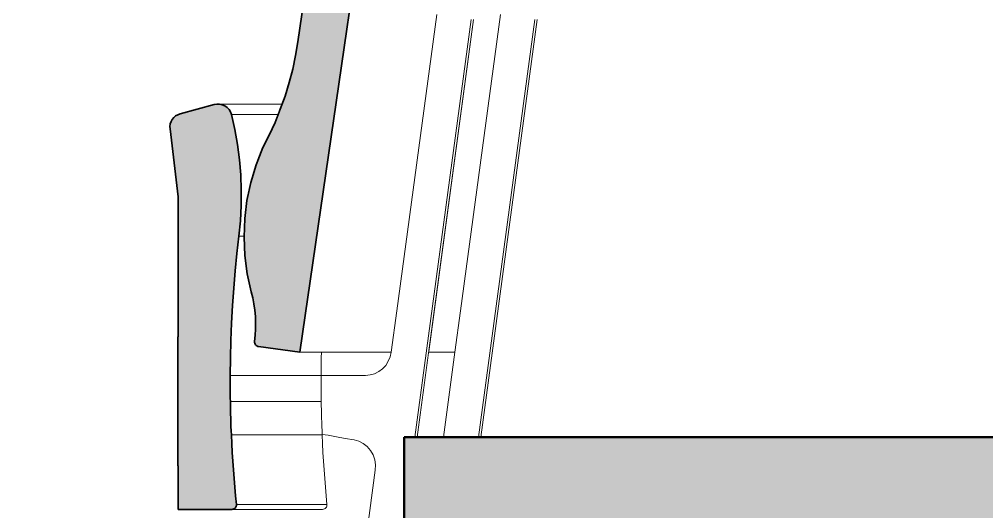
# Model space of a CAD drawing. Header units: millimetres. Extents: x -46169 to 247764, y -86316 to 18123.
# Drawn here: x 236635 to 237714, y -80069 to -79520 of the extents above; entities that cross this region are included whole.
import ezdxf

# ---------------------------------------------------------------- set-up
doc = ezdxf.new("R2010")
doc.units = ezdxf.units.MM
doc.header["$MEASUREMENT"] = 0
doc.linetypes.add('Wipeout_Contour', pattern=[1000, 0, -1000])
for name, color, linetype in [('New_A-20-M_Floor_Slab', 7, 'Continuous'), ('New_A-20-M_Roof', 7, 'Continuous'), ('New_A-25-M_Wall_Int', 7, 'Continuous'), ('New_A-35-M_FFE_Fixed', 7, 'Continuous')]:
    doc.layers.add(name, color=color, linetype=linetype)
for name, color, linetype, lineweight, true_color in [('New_A-20-M_Floor_Slab_Pen_No__29', 7, 'Continuous', 50, 0x2a2a2a), ('New_A-20-M_Floor_Slab_Pen_No__81', 7, 'Continuous', 20, 0x6a6a6a), ('New_A-35-M_FFE_Fixed_Pen_No__104', 7, 'Continuous', 15, 0xa6a6a6), ('New_A-35-M_FFE_Fixed_Pen_No__44', 7, 'Continuous', 35, 0x444444)]:
    doc.layers.add(name, color=color, linetype=linetype, lineweight=lineweight, true_color=true_color)
doc.layers.add('New_A-35-M_FFE_Fixed_Pen_No__1', color=7, linetype='Continuous', lineweight=13)

# ---------------------------------------------------------------- blocks, each defined once
blk = doc.blocks.new('Section Elem_36_5', base_point=(221877.1, -83027.5))
at = {"color": 254, "linetype": 'Wipeout_Contour', "lineweight": 0, "ltscale": 3251690.987792866}
blk.add_wipeout([(236972, -79897.7), (236971.8, -79917.2), (237021.2, -79917.2), (237026.4, -79916.7), (237031.4, -79915.3), (237036.1, -79913), (237040.2, -79909.8), (237043.8, -79906), (237046.7, -79901.5), (237048.8, -79896.6), (237049.9, -79891.4), (237049.9, -79891.3), (236972.2, -79891.3)], dxfattribs=at).dxf.layer = 'New_A-25-M_Wall_Int'
at = {"color": 254, "linetype": 'Wipeout_Contour', "lineweight": 0, "ltscale": 1000852.228974827}
blk.add_wipeout([(237078.8, -79986), (237108.3, -79986), (237121.1, -79891.4), (237091.5, -79891.4)], dxfattribs=at).dxf.layer = 'New_A-25-M_Wall_Int'
blk = doc.blocks.new('Section Elem_81_5', base_point=(221877.1, -83027.5))
at = {"color": 254, "linetype": 'Wipeout_Contour', "lineweight": 0, "ltscale": 997328.976935}
blk.add_wipeout([(240784, -79427.5), (230618.3, -82957.6), (230624.5, -82975.3), (240841.3, -79427.5)], dxfattribs=at).dxf.layer = 'New_A-20-M_Roof'
blk = doc.blocks.new('Section Elem_84_5', base_point=(221877.1, -83027.5))
at = {"layer": 'New_A-35-M_FFE_Fixed_Pen_No__44', "linetype": 'Continuous'}
for p, q in [((236812.4, -79874.2), (236811.9, -79874.2)), ((236812.4, -80018.2), (236811.9, -80018.2)), ((236812.4, -80018.2), (236812.4, -80066.7))]:
    blk.add_line(p, q, dxfattribs=at)
at = {"layer": 'New_A-35-M_FFE_Fixed_Pen_No__44', "linetype": 'Continuous', "flags": 128}
blk.add_lwpolyline([(236811.9, -79874.2), (236811.9, -80006.2), (236811.9, -80018.2)], dxfattribs=at)
at = {"color": 254, "linetype": 'Wipeout_Contour', "lineweight": 0, "ltscale": 1249640.142980408}
blk.add_wipeout([(236871.7, -79626), (236875.5, -79642.7), (236916.8, -79642.7), (236920.4, -79634.8), (236924, -79626)], dxfattribs=at).dxf.layer = 'New_A-35-M_FFE_Fixed'
at = {"color": 254, "linetype": 'Wipeout_Contour', "lineweight": 0, "ltscale": 1249688.419146262}
blk.add_wipeout([(236882.1, -79693.5), (236882.8, -79710.6), (236891.5, -79710.6), (236893.3, -79701.9), (236895.8, -79693.5)], dxfattribs=at).dxf.layer = 'New_A-35-M_FFE_Fixed'
at = {"color": 254, "linetype": 'Wipeout_Contour', "lineweight": 0, "ltscale": 1249768.272651017}
blk.add_wipeout([(236880.1, -79761.8), (236877.9, -79781.2), (236886.7, -79781.2), (236885.8, -79762.9), (236885.8, -79761.8)], dxfattribs=at).dxf.layer = 'New_A-35-M_FFE_Fixed'
at = {"color": 254, "linetype": 'Wipeout_Contour', "lineweight": 0, "ltscale": 1749849.127796339}
blk.add_wipeout([(236874.4, -79819.9), (236873, -79839.4), (236897.1, -79839.4), (236896.9, -79837.5), (236895.6, -79830.6), (236893.9, -79823.8), (236893.1, -79819.9)], dxfattribs=at).dxf.layer = 'New_A-35-M_FFE_Fixed'
at = {"color": 254, "linetype": 'Wipeout_Contour', "lineweight": 0, "ltscale": 1000172.62063863}
blk.add_wipeout([(236971.8, -79935.3), (236870.4, -79935.3), (236870.5, -79939), (236971.9, -79939)], dxfattribs=at).dxf.layer = 'New_A-35-M_FFE_Fixed'
at = {"color": 254, "linetype": 'Wipeout_Contour', "lineweight": 0, "ltscale": 1000187.797775805}
blk.add_wipeout([(236870.6, -79946.2), (236870.7, -79950.9), (236972, -79950.9), (236971.9, -79946.2)], dxfattribs=at).dxf.layer = 'New_A-35-M_FFE_Fixed'
at = {"color": 254, "linetype": 'Wipeout_Contour', "lineweight": 0, "ltscale": 1000243.764754254}
blk.add_wipeout([(236871.7, -79983.6), (236872.2, -79993.3), (236973.4, -79993.3), (236973, -79983.6)], dxfattribs=at).dxf.layer = 'New_A-35-M_FFE_Fixed'
at = {"color": 254, "linetype": 'Wipeout_Contour', "lineweight": 0, "ltscale": 1000348.889097145}
blk.add_wipeout([(236977.4, -80051.5), (236876.5, -80051.5), (236877.4, -80061.2), (236978.3, -80061.2)], dxfattribs=at).dxf.layer = 'New_A-35-M_FFE_Fixed'
at = {"color": 254, "linetype": 'Wipeout_Contour', "lineweight": 0, "ltscale": 999685.437392}
blk.add_wipeout([(236870.7, -79623.1), (236871.7, -79626), (236924, -79626), (236925.2, -79623.1)], dxfattribs=at).dxf.layer = 'New_A-35-M_FFE_Fixed'
at = {"color": 254, "linetype": 'Wipeout_Contour', "lineweight": 0, "ltscale": 1249673.270330939}
blk.add_wipeout([(236901.4, -79676.5), (236880.7, -79676.5), (236882.1, -79693.5), (236895.8, -79693.5), (236899.2, -79682.2)], dxfattribs=at).dxf.layer = 'New_A-35-M_FFE_Fixed'
at = {"color": 254, "linetype": 'Wipeout_Contour', "lineweight": 0, "ltscale": 1249706.320924287}
blk.add_wipeout([(236882.8, -79710.6), (236882.7, -79727.7), (236888.4, -79727.7), (236889.1, -79722), (236891.5, -79710.6)], dxfattribs=at).dxf.layer = 'New_A-35-M_FFE_Fixed'
at = {"color": 254, "linetype": 'Wipeout_Contour', "lineweight": 0, "ltscale": 1249836.564095054}
blk.add_wipeout([(236876, -79800.5), (236874.4, -79819.9), (236893.1, -79819.9), (236889.5, -79803.7), (236889.1, -79800.5)], dxfattribs=at).dxf.layer = 'New_A-35-M_FFE_Fixed'
at = {"color": 254, "linetype": 'Wipeout_Contour', "lineweight": 0, "ltscale": 1749905.115835599}
blk.add_wipeout([(236871.9, -79858.8), (236898.8, -79858.8), (236898.8, -79858.5), (236898.5, -79851.5), (236897.8, -79844.5), (236897.1, -79839.4), (236873, -79839.4)], dxfattribs=at).dxf.layer = 'New_A-35-M_FFE_Fixed'
at = {"color": 254, "linetype": 'Wipeout_Contour', "lineweight": 0, "ltscale": 1000167.870242228}
blk.add_wipeout([(236971.8, -79931.7), (236870.4, -79931.7), (236870.4, -79935.3), (236971.8, -79935.3)], dxfattribs=at).dxf.layer = 'New_A-35-M_FFE_Fixed'
at = {"color": 254, "linetype": 'Wipeout_Contour', "lineweight": 0, "ltscale": 1000233.340016701}
blk.add_wipeout([(236871.5, -79979), (236871.7, -79983.6), (236973, -79983.6), (236972.8, -79979)], dxfattribs=at).dxf.layer = 'New_A-35-M_FFE_Fixed'
at = {"color": 254, "linetype": 'Wipeout_Contour', "lineweight": 0, "ltscale": 1000333.121180426}
blk.add_wipeout([(236976.6, -80041.9), (236875.6, -80041.9), (236876.5, -80051.5), (236977.4, -80051.5)], dxfattribs=at).dxf.layer = 'New_A-35-M_FFE_Fixed'
at = {"color": 254, "linetype": 'Wipeout_Contour', "lineweight": 0, "ltscale": 1000353.514308845}
blk.add_wipeout([(236875.3, -80065.8), (236874.4, -80066.3), (236975.5, -80066.3), (236976.3, -80065.8)], dxfattribs=at).dxf.layer = 'New_A-35-M_FFE_Fixed'
at = {"color": 254, "linetype": 'Wipeout_Contour', "lineweight": 0, "ltscale": 999671.167238}
blk.add_wipeout([(236927.7, -79616.5), (236864.5, -79616.5), (236867, -79618.3), (236927, -79618.3)], dxfattribs=at).dxf.layer = 'New_A-35-M_FFE_Fixed'
at = {"color": 254, "linetype": 'Wipeout_Contour', "lineweight": 0, "ltscale": 1249661.148197199}
blk.add_wipeout([(236878.5, -79659.5), (236880.7, -79676.5), (236901.4, -79676.5), (236906.8, -79663), (236908.5, -79659.5)], dxfattribs=at).dxf.layer = 'New_A-35-M_FFE_Fixed'
at = {"color": 254, "linetype": 'Wipeout_Contour', "lineweight": 0, "ltscale": 1249726.468226836}
blk.add_wipeout([(236881.8, -79744.8), (236886.5, -79744.8), (236886.6, -79742.3), (236888.4, -79727.7), (236882.7, -79727.7)], dxfattribs=at).dxf.layer = 'New_A-35-M_FFE_Fixed'
at = {"color": 254, "linetype": 'Wipeout_Contour', "lineweight": 0, "ltscale": 1249799.909226136}
blk.add_wipeout([(236877.9, -79781.2), (236876, -79800.5), (236889.1, -79800.5), (236886.8, -79783.3), (236886.7, -79781.2)], dxfattribs=at).dxf.layer = 'New_A-35-M_FFE_Fixed'
at = {"color": 254, "linetype": 'Wipeout_Contour', "lineweight": 0, "ltscale": 1499946.476414695}
blk.add_wipeout([(236871.9, -79858.8), (236871.2, -79878.3), (236897.7, -79878.3), (236898.3, -79872.5), (236898.7, -79865.5), (236898.8, -79858.8)], dxfattribs=at).dxf.layer = 'New_A-35-M_FFE_Fixed'
at = {"color": 254, "linetype": 'Wipeout_Contour', "lineweight": 0, "ltscale": 1000158.476580172}
blk.add_wipeout([(236870.4, -79924.5), (236870.4, -79928.1), (236971.8, -79928.1), (236971.8, -79924.5)], dxfattribs=at).dxf.layer = 'New_A-35-M_FFE_Fixed'
at = {"color": 254, "linetype": 'Wipeout_Contour', "lineweight": 0, "ltscale": 1000177.406704445}
blk.add_wipeout([(236870.5, -79939), (236870.5, -79942.6), (236971.9, -79942.6), (236971.9, -79939)], dxfattribs=at).dxf.layer = 'New_A-35-M_FFE_Fixed'
at = {"color": 254, "linetype": 'Wipeout_Contour', "lineweight": 0, "ltscale": 1000226.657174171}
blk.add_wipeout([(236871.3, -79974.3), (236871.5, -79979), (236972.8, -79979), (236972.7, -79974.3)], dxfattribs=at).dxf.layer = 'New_A-35-M_FFE_Fixed'
at = {"color": 254, "linetype": 'Wipeout_Contour', "lineweight": 0, "ltscale": 1000317.602067735}
blk.add_wipeout([(236975.8, -80032.2), (236874.8, -80032.2), (236875.6, -80041.9), (236976.6, -80041.9)], dxfattribs=at).dxf.layer = 'New_A-35-M_FFE_Fixed'
at = {"color": 254, "linetype": 'Wipeout_Contour', "lineweight": 0, "ltscale": 1000350.461670189}
blk.add_wipeout([(236873.3, -80066.6), (236974.5, -80066.6), (236975.5, -80066.3), (236874.4, -80066.3)], dxfattribs=at).dxf.layer = 'New_A-35-M_FFE_Fixed'
at = {"color": 254, "linetype": 'Wipeout_Contour', "lineweight": 0, "ltscale": 999665.173628}
blk.add_wipeout([(236928.1, -79615.3), (236861.6, -79615.3), (236864.5, -79616.5), (236927.7, -79616.5)], dxfattribs=at).dxf.layer = 'New_A-35-M_FFE_Fixed'
at = {"color": 254, "linetype": 'Wipeout_Contour', "lineweight": 0, "ltscale": 1249651.603755616}
blk.add_wipeout([(236875.5, -79642.7), (236878.5, -79659.5), (236908.5, -79659.5), (236913.9, -79649), (236916.8, -79642.7)], dxfattribs=at).dxf.layer = 'New_A-35-M_FFE_Fixed'
at = {"color": 254, "linetype": 'Wipeout_Contour', "lineweight": 0, "ltscale": 999795.050029}
blk.add_wipeout([(236881.8, -79744.8), (236880.1, -79761.8), (236885.8, -79761.8), (236886.5, -79744.8)], dxfattribs=at).dxf.layer = 'New_A-35-M_FFE_Fixed'
at = {"color": 254, "linetype": 'Wipeout_Contour', "lineweight": 0, "ltscale": 3750216.9533213}
blk.add_wipeout([(236870.6, -79897.7), (236972, -79897.7), (236972.2, -79891.3), (236948.2, -79891.3), (236902, -79885.1), (236901.1, -79884.8), (236900.1, -79884.4), (236899.3, -79883.9), (236898.6, -79883.2), (236898.1, -79882.3), (236897.7, -79881.4), (236897.6, -79880.5), (236897.6, -79879.5), (236897.7, -79878.3), (236871.2, -79878.3)], dxfattribs=at).dxf.layer = 'New_A-35-M_FFE_Fixed'
at = {"color": 254, "linetype": 'Wipeout_Contour', "lineweight": 0, "ltscale": 1000182.228406163}
blk.add_wipeout([(236870.5, -79942.6), (236870.6, -79946.2), (236971.9, -79946.2), (236971.9, -79942.6)], dxfattribs=at).dxf.layer = 'New_A-35-M_FFE_Fixed'
at = {"color": 254, "linetype": 'Wipeout_Contour', "lineweight": 0, "ltscale": 1000220.033142586}
blk.add_wipeout([(236871.2, -79969.6), (236871.3, -79974.3), (236972.7, -79974.3), (236972.5, -79969.6)], dxfattribs=at).dxf.layer = 'New_A-35-M_FFE_Fixed'
at = {"color": 254, "linetype": 'Wipeout_Contour', "lineweight": 0, "ltscale": 1000302.332520734}
blk.add_wipeout([(236874, -80022.5), (236874.8, -80032.2), (236975.8, -80032.2), (236975.1, -80022.5)], dxfattribs=at).dxf.layer = 'New_A-35-M_FFE_Fixed'
at = {"color": 254, "linetype": 'Wipeout_Contour', "lineweight": 0, "ltscale": 1500546.640202299}
blk.add_wipeout([(236872.3, -80066.7), (236937.2, -80066.7), (236937.3, -80066.7), (236973.5, -80066.7), (236974.5, -80066.6), (236873.3, -80066.6)], dxfattribs=at).dxf.layer = 'New_A-35-M_FFE_Fixed'
at = {"layer": 'New_A-35-M_FFE_Fixed_Pen_No__1', "linetype": 'Continuous'}
blk.add_line((236880.1, -79761.8), (236885.8, -79761.8), dxfattribs=at)
at = {"color": 254, "linetype": 'Wipeout_Contour', "lineweight": 0, "ltscale": 999652.946079}
blk.add_wipeout([(236928.4, -79614.5), (236855.5, -79614.5), (236858.6, -79614.6), (236928.4, -79614.6)], dxfattribs=at).dxf.layer = 'New_A-35-M_FFE_Fixed'
at = {"color": 254, "linetype": 'Wipeout_Contour', "lineweight": 0, "ltscale": 999681.566887}
blk.add_wipeout([(236926.2, -79620.5), (236869.1, -79620.5), (236870.7, -79623.1), (236925.2, -79623.1)], dxfattribs=at).dxf.layer = 'New_A-35-M_FFE_Fixed'
at = {"color": 254, "linetype": 'Wipeout_Contour', "lineweight": 0, "ltscale": 1000134.911791313}
blk.add_wipeout([(236870.4, -79917.2), (236971.8, -79917.2), (236972, -79897.7), (236870.6, -79897.7)], dxfattribs=at).dxf.layer = 'New_A-35-M_FFE_Fixed'
at = {"color": 254, "linetype": 'Wipeout_Contour', "lineweight": 0, "ltscale": 1000213.468000114}
blk.add_wipeout([(236972.4, -79964.9), (236871, -79964.9), (236871.2, -79969.6), (236972.5, -79969.6)], dxfattribs=at).dxf.layer = 'New_A-35-M_FFE_Fixed'
at = {"color": 254, "linetype": 'Wipeout_Contour', "lineweight": 0, "ltscale": 1000287.313284772}
blk.add_wipeout([(236873.3, -80012.8), (236874, -80022.5), (236975.1, -80022.5), (236974.5, -80012.8)], dxfattribs=at).dxf.layer = 'New_A-35-M_FFE_Fixed'
at = {"color": 254, "linetype": 'Wipeout_Contour', "lineweight": 0, "ltscale": 1000358.376998299}
blk.add_wipeout([(236877.4, -80062.3), (236877.2, -80063.3), (236978.1, -80063.3), (236978.3, -80062.3)], dxfattribs=at).dxf.layer = 'New_A-35-M_FFE_Fixed'
at = {"layer": 'New_A-35-M_FFE_Fixed_Pen_No__1', "linetype": 'Continuous'}
blk.add_line((236871.7, -79626), (236924, -79626), dxfattribs=at)
at = {"color": 254, "linetype": 'Wipeout_Contour', "lineweight": 0, "ltscale": 1249623.341527883}
blk.add_wipeout([(236867, -79618.3), (236869.1, -79620.5), (236926.2, -79620.5), (236926.3, -79620.2), (236927, -79618.3)], dxfattribs=at).dxf.layer = 'New_A-35-M_FFE_Fixed'
at = {"color": 254, "linetype": 'Wipeout_Contour', "lineweight": 0, "ltscale": 1000149.225959993}
blk.add_wipeout([(236870.4, -79920.8), (236971.8, -79920.8), (236971.8, -79917.2), (236870.4, -79917.2)], dxfattribs=at).dxf.layer = 'New_A-35-M_FFE_Fixed'
at = {"color": 254, "linetype": 'Wipeout_Contour', "lineweight": 0, "ltscale": 1000206.961816599}
blk.add_wipeout([(236870.9, -79960.3), (236871, -79964.9), (236972.4, -79964.9), (236972.2, -79960.3)], dxfattribs=at).dxf.layer = 'New_A-35-M_FFE_Fixed'
at = {"color": 254, "linetype": 'Wipeout_Contour', "lineweight": 0, "ltscale": 1000272.545098265}
blk.add_wipeout([(236872.7, -80003.1), (236873.3, -80012.8), (236974.5, -80012.8), (236973.9, -80003.1)], dxfattribs=at).dxf.layer = 'New_A-35-M_FFE_Fixed'
at = {"color": 254, "linetype": 'Wipeout_Contour', "lineweight": 0, "ltscale": 1000358.405144682}
blk.add_wipeout([(236876.7, -80064.2), (236977.7, -80064.2), (236978.1, -80063.3), (236877.2, -80063.3)], dxfattribs=at).dxf.layer = 'New_A-35-M_FFE_Fixed'
at = {"color": 254, "linetype": 'Wipeout_Contour', "lineweight": 0, "ltscale": 999659.017084}
blk.add_wipeout([(236928.4, -79614.6), (236858.6, -79614.6), (236861.6, -79615.3), (236928.1, -79615.3)], dxfattribs=at).dxf.layer = 'New_A-35-M_FFE_Fixed'
at = {"color": 254, "linetype": 'Wipeout_Contour', "lineweight": 0, "ltscale": 1000153.833375963}
blk.add_wipeout([(236870.4, -79924.5), (236971.8, -79924.5), (236971.8, -79920.8), (236870.4, -79920.8)], dxfattribs=at).dxf.layer = 'New_A-35-M_FFE_Fixed'
at = {"color": 254, "linetype": 'Wipeout_Contour', "lineweight": 0, "ltscale": 1000200.514669762}
blk.add_wipeout([(236870.8, -79955.6), (236870.9, -79960.3), (236972.2, -79960.3), (236972.1, -79955.6)], dxfattribs=at).dxf.layer = 'New_A-35-M_FFE_Fixed'
at = {"color": 254, "linetype": 'Wipeout_Contour', "lineweight": 0, "ltscale": 1000258.028684184}
blk.add_wipeout([(236872.2, -79993.3), (236872.7, -80003.1), (236973.9, -80003.1), (236973.4, -79993.3)], dxfattribs=at).dxf.layer = 'New_A-35-M_FFE_Fixed'
at = {"color": 254, "linetype": 'Wipeout_Contour', "lineweight": 0, "ltscale": 1000355.919897596}
blk.add_wipeout([(236876.1, -80065.1), (236875.3, -80065.8), (236976.3, -80065.8), (236977.1, -80065.1)], dxfattribs=at).dxf.layer = 'New_A-35-M_FFE_Fixed'
at = {"layer": 'New_A-35-M_FFE_Fixed_Pen_No__1', "linetype": 'Continuous'}
blk.add_line((236855.5, -79614.5), (236928.4, -79614.5), dxfattribs=at)
at = {"color": 254, "linetype": 'Wipeout_Contour', "lineweight": 0, "ltscale": 1000163.155545279}
blk.add_wipeout([(236870.4, -79928.1), (236870.4, -79931.7), (236971.8, -79931.7), (236971.8, -79928.1)], dxfattribs=at).dxf.layer = 'New_A-35-M_FFE_Fixed'
at = {"color": 254, "linetype": 'Wipeout_Contour', "lineweight": 0, "ltscale": 1000194.126632621}
blk.add_wipeout([(236972, -79950.9), (236870.7, -79950.9), (236870.8, -79955.6), (236972.1, -79955.6)], dxfattribs=at).dxf.layer = 'New_A-35-M_FFE_Fixed'
at = {"color": 254, "linetype": 'Wipeout_Contour', "lineweight": 0, "ltscale": 1000357.574094048}
blk.add_wipeout([(236876.1, -80065.1), (236977.1, -80065.1), (236977.7, -80064.2), (236876.7, -80064.2)], dxfattribs=at).dxf.layer = 'New_A-35-M_FFE_Fixed'
at = {"color": 254, "linetype": 'Wipeout_Contour', "lineweight": 0, "ltscale": 1000357.490880543}
blk.add_wipeout([(236877.4, -80061.2), (236877.4, -80062.3), (236978.3, -80062.3), (236978.3, -80061.2)], dxfattribs=at).dxf.layer = 'New_A-35-M_FFE_Fixed'
at = {"layer": 'New_A-35-M_FFE_Fixed_Pen_No__104', "linetype": 'Continuous'}
blk.add_hatch(color=256, dxfattribs=at).paths.add_polyline_path([(236876.7, -80064.2), (236877.2, -80063.3), (236877.4, -80062.3), (236877.4, -80061.2), (236876.5, -80051.5), (236875.6, -80041.9), (236874.8, -80032.2), (236874, -80022.5), (236873.3, -80012.8), (236872.7, -80003.1), (236872.2, -79993.3), (236871.7, -79983.6), (236871.5, -79979), (236871.3, -79974.3), (236871.2, -79969.6), (236871, -79964.9), (236870.9, -79960.3), (236870.8, -79955.6), (236870.7, -79950.9), (236870.6, -79946.2), (236870.5, -79942.6), (236870.5, -79939), (236870.4, -79935.3), (236870.4, -79931.7), (236870.4, -79928.1), (236870.4, -79924.5), (236870.4, -79920.8), (236870.4, -79917.2), (236870.6, -79897.7), (236871.2, -79878.3), (236871.9, -79858.8), (236873, -79839.4), (236874.4, -79819.9), (236876, -79800.5), (236877.9, -79781.2), (236880.1, -79761.8), (236881.8, -79744.8), (236882.7, -79727.7), (236882.8, -79710.6), (236882.1, -79693.5), (236880.7, -79676.5), (236878.5, -79659.5), (236875.5, -79642.7), (236871.7, -79626), (236870.7, -79623.1), (236869.1, -79620.5), (236867, -79618.3), (236864.5, -79616.5), (236861.6, -79615.3), (236858.6, -79614.6), (236855.5, -79614.5), (236852.4, -79615), (236814.5, -79625.3), (236811.9, -79626.3), (236809.5, -79627.7), (236807.4, -79629.5), (236805.7, -79631.6), (236804.4, -79634), (236803.6, -79636.6), (236803.2, -79639.3), (236803.4, -79642), (236812.4, -79717.8), (236812.4, -79874.2), (236811.9, -79874.2), (236811.9, -80006.2), (236811.9, -80018.2), (236812.4, -80018.2), (236812.4, -80066.7), (236818.6, -80066.7), (236831.1, -80066.7), (236872.3, -80066.7), (236873.3, -80066.6), (236874.4, -80066.3), (236875.3, -80065.8), (236876.1, -80065.1)])
at = {"layer": 'New_A-35-M_FFE_Fixed_Pen_No__44', "linetype": 'Continuous', "flags": 128}
blk.add_lwpolyline([(236812.4, -80066.7), (236818.6, -80066.7), (236831.1, -80066.7), (236872.3, -80066.7), (236873.3, -80066.6), (236874.4, -80066.3), (236875.3, -80065.8), (236876.1, -80065.1), (236876.7, -80064.2), (236877.2, -80063.3), (236877.4, -80062.3), (236877.4, -80061.2), (236876.5, -80051.5), (236875.6, -80041.9), (236874.8, -80032.2), (236874, -80022.5), (236873.3, -80012.8), (236872.7, -80003.1), (236872.2, -79993.3), (236871.7, -79983.6), (236871.5, -79979), (236871.3, -79974.3), (236871.2, -79969.6), (236871, -79964.9), (236870.9, -79960.3), (236870.8, -79955.6), (236870.7, -79950.9), (236870.6, -79946.2), (236870.5, -79942.6), (236870.5, -79939), (236870.4, -79935.3), (236870.4, -79931.7), (236870.4, -79928.1), (236870.4, -79924.5), (236870.4, -79920.8), (236870.4, -79917.2), (236870.6, -79897.7), (236871.2, -79878.3), (236871.9, -79858.8), (236873, -79839.4), (236874.4, -79819.9), (236876, -79800.5), (236877.9, -79781.2), (236880.1, -79761.8), (236881.8, -79744.8), (236882.7, -79727.7), (236882.8, -79710.6), (236882.1, -79693.5), (236880.7, -79676.5), (236878.5, -79659.5), (236875.5, -79642.7), (236871.7, -79626), (236870.7, -79623.1), (236869.1, -79620.5), (236867, -79618.3), (236864.5, -79616.5), (236861.6, -79615.3), (236858.6, -79614.6), (236855.5, -79614.5), (236852.4, -79615), (236814.5, -79625.3), (236811.9, -79626.3), (236809.5, -79627.7), (236807.4, -79629.5), (236805.7, -79631.6), (236804.4, -79634), (236803.6, -79636.6), (236803.2, -79639.3), (236803.4, -79642), (236812.4, -79717.8), (236812.4, -79874.2)], dxfattribs=at)
at = {"color": 254, "linetype": 'Wipeout_Contour', "lineweight": 0, "ltscale": 22012543.06187827}
blk.add_wipeout([(236935.3, -80312.2), (236935.3, -80313.2), (237064.6, -80313.2), (237064.6, -80300.4), (237059.5, -80297.3), (237051.9, -80290.1), (237046, -80281.3), (237042.1, -80271.5), (237040.2, -80261), (237040.5, -80250.3), (237064.6, -80071.9), (237064.6, -79986), (237076.2, -79986), (237186, -79171.4), (237187.9, -79163), (237191.1, -79155.1), (237195.5, -79147.9), (237201.2, -79141.5), (237207.7, -79136.3), (237215.1, -79132.3), (237223, -79129.6), (237231.2, -79128.4), (237232.1, -79128.2), (237232.9, -79127.9), (237233.7, -79127.5), (237234.4, -79126.8), (237235, -79126.1), (237235.4, -79125.2), (237235.6, -79124.3), (237235.7, -79123.4), (237235.7, -79122.3), (237153.6, -79122.3), (237149.6, -79152), (237049.9, -79891.4), (237048.8, -79896.6), (237046.7, -79901.5), (237043.8, -79906), (237040.2, -79909.8), (237036.1, -79913), (237031.4, -79915.3), (237026.4, -79916.7), (237021.2, -79917.2), (236971.8, -79917.2), (236971.8, -79920.8), (236971.8, -79924.5), (236971.8, -79928.1), (236971.8, -79931.7), (236971.8, -79935.3), (236971.9, -79939), (236971.9, -79942.6), (236971.9, -79946.2), (236972, -79950.9), (236972.1, -79955.6), (236972.2, -79960.3), (236972.4, -79964.9), (236972.5, -79969.6), (236972.7, -79974.3), (236972.8, -79979), (236973, -79983), (236979.5, -79984.1), (236989.1, -79985.8), (236998.8, -79987.5), (237008.5, -79989.2), (237013.9, -79990.7), (237018.8, -79993.3), (237023.2, -79996.7), (237026.9, -80001.1), (237029.7, -80006), (237031.6, -80011.4), (237032.4, -80017.1), (237032.2, -80022.9), (237000.8, -80255.5), (236998.5, -80266), (236994.4, -80275.8), (236988.6, -80284.8), (236981.5, -80292.5), (236973.1, -80298.8), (236963.7, -80303.4), (236953.7, -80306.3), (236943.4, -80307.2), (236940.1, -80307.2), (236939.2, -80307.3), (236938.3, -80307.6), (236937.5, -80308.1), (236936.7, -80308.7), (236936.1, -80309.5), (236935.7, -80310.3), (236935.4, -80311.3)], dxfattribs=at).dxf.layer = 'New_A-35-M_FFE_Fixed'
at = {"layer": 'New_A-35-M_FFE_Fixed_Pen_No__1', "linetype": 'Continuous'}
for p, q in [((236972, -79897.7), (236971.8, -79917.2)), ((237043.8, -79906), (237046.7, -79901.5)), ((237026.4, -79916.7), (237031.4, -79915.3)), ((237031.4, -79915.3), (237036.1, -79913)), ((237036.1, -79913), (237040.2, -79909.8)), ((237040.2, -79909.8), (237043.8, -79906)), ((236870.4, -79917.2), (236971.8, -79917.2)), ((236971.8, -79917.2), (236971.8, -79920.8)), ((236971.8, -79917.2), (237021.2, -79917.2)), ((236971.8, -79920.8), (236971.8, -79924.5)), ((236971.8, -79924.5), (236971.8, -79928.1)), ((237021.2, -79917.2), (237026.4, -79916.7)), ((236971.8, -79928.1), (236971.8, -79931.7)), ((236971.8, -79931.7), (236971.8, -79935.3)), ((236971.8, -79935.3), (236971.9, -79939)), ((236870.6, -79946.2), (236971.9, -79946.2)), ((236971.9, -79939), (236971.9, -79942.6)), ((236971.9, -79942.6), (236971.9, -79946.2)), ((236971.9, -79946.2), (236972, -79950.9)), ((236972, -79950.9), (236972.1, -79955.6)), ((236972.1, -79955.6), (236972.2, -79960.3)), ((236972.2, -79960.3), (236972.4, -79964.9)), ((236972.4, -79964.9), (236972.5, -79969.6)), ((236972.5, -79969.6), (236972.7, -79974.3)), ((236972.7, -79974.3), (236972.8, -79979)), ((236972.8, -79979), (236973, -79983.6)), ((236871.7, -79983.6), (236973, -79983.6)), ((236979.5, -79984.1), (236973, -79983)), ((236973, -79983.6), (236973.4, -79993.3)), ((236989.1, -79985.8), (236979.5, -79984.1)), ((236998.8, -79987.5), (236989.1, -79985.8)), ((237008.5, -79989.2), (236998.8, -79987.5)), ((237013.9, -79990.7), (237008.5, -79989.2)), ((237018.8, -79993.3), (237013.9, -79990.7)), ((236973.4, -79993.3), (236973.9, -80003.1)), ((237023.2, -79996.7), (237018.8, -79993.3)), ((237026.9, -80001.1), (237023.2, -79996.7)), ((237029.7, -80006), (237026.9, -80001.1)), ((236973.9, -80003.1), (236974.5, -80012.8)), ((236974.5, -80012.8), (236975.1, -80022.5)), ((237031.6, -80011.4), (237029.7, -80006)), ((237032.4, -80017.1), (237031.6, -80011.4)), ((236975.1, -80022.5), (236975.8, -80032.2)), ((237000.8, -80255.5), (237032.2, -80022.9)), ((237032.2, -80022.9), (237032.4, -80017.1)), ((236975.8, -80032.2), (236976.6, -80041.9)), ((236976.6, -80041.9), (236977.4, -80051.5)), ((236977.4, -80051.5), (236978.3, -80061.2)), ((236872.3, -80066.7), (236973.5, -80066.7)), ((236877.4, -80061.2), (236978.3, -80061.2)), ((236974.5, -80066.6), (236973.5, -80066.7)), ((236975.5, -80066.3), (236974.5, -80066.6)), ((236976.3, -80065.8), (236975.5, -80066.3)), ((236977.1, -80065.1), (236976.3, -80065.8)), ((236977.7, -80064.2), (236977.1, -80065.1)), ((236978.1, -80063.3), (236977.7, -80064.2)), ((236978.3, -80062.3), (236978.1, -80063.3)), ((236978.3, -80061.2), (236978.3, -80062.3))]:
    blk.add_line(p, q, dxfattribs=at)
at = {"color": 254, "linetype": 'Wipeout_Contour', "lineweight": 0, "ltscale": 1000649.492586258}
blk.add_wipeout([(237139, -79519.9), (237076.2, -79986), (237078.8, -79986), (237141.6, -79519.9)], dxfattribs=at).dxf.layer = 'New_A-35-M_FFE_Fixed'
at = {"color": 254, "linetype": 'Wipeout_Contour', "lineweight": 0, "ltscale": 1000135.364892688}
blk.add_wipeout([(236948.2, -79891.3), (237049.9, -79891.3), (237149.6, -79152), (237055.6, -79152)], dxfattribs=at).dxf.layer = 'New_A-35-M_FFE_Fixed'
at = {"layer": 'New_A-35-M_FFE_Fixed_Pen_No__104', "linetype": 'Continuous'}
blk.add_hatch(color=256, dxfattribs=at).paths.add_polyline_path([(237008.2, -79119.4), (237007.9, -79120.4), (236946, -79544.8), (236943.4, -79560.2), (236940.1, -79575.4), (236936.2, -79590.5), (236931.6, -79605.5), (236926.3, -79620.2), (236920.4, -79634.8), (236913.9, -79649), (236906.8, -79663), (236899.2, -79682.2), (236893.3, -79701.9), (236889.1, -79722), (236886.6, -79742.3), (236885.8, -79762.9), (236886.8, -79783.3), (236889.5, -79803.7), (236893.9, -79823.8), (236895.6, -79830.6), (236896.9, -79837.5), (236897.8, -79844.5), (236898.5, -79851.5), (236898.8, -79858.5), (236898.7, -79865.5), (236898.3, -79872.5), (236897.6, -79879.5), (236897.6, -79880.5), (236897.7, -79881.4), (236898.1, -79882.3), (236898.6, -79883.2), (236899.3, -79883.9), (236900.1, -79884.4), (236901.1, -79884.8), (236902, -79885.1), (236948.2, -79891.3), (237055.6, -79152), (237059.9, -79122.3), (237013.8, -79116.1), (237012.7, -79116.1), (237011.7, -79116.2), (237010.8, -79116.5), (237009.9, -79117.1), (237009.2, -79117.7), (237008.6, -79118.5)])
at = {"layer": 'New_A-35-M_FFE_Fixed_Pen_No__1', "linetype": 'Continuous'}
for p, q in [((237049.9, -79891.4), (237056.1, -79845.3)), ((236948.2, -79891.3), (237049.9, -79891.3)), ((236972.2, -79891.3), (236972, -79897.7)), ((237048.8, -79896.6), (237049.9, -79891.4)), ((237046.7, -79901.5), (237048.8, -79896.6))]:
    blk.add_line(p, q, dxfattribs=at)
at = {"layer": 'New_A-35-M_FFE_Fixed_Pen_No__44', "linetype": 'Continuous', "flags": 128}
for points in [[(237007.9, -79120.4), (236946, -79544.8), (236943.4, -79560.2), (236940.1, -79575.4), (236936.2, -79590.5), (236931.6, -79605.5), (236926.3, -79620.2), (236920.4, -79634.8), (236913.9, -79649), (236906.8, -79663), (236899.2, -79682.2), (236893.3, -79701.9), (236889.1, -79722), (236886.6, -79742.3), (236885.8, -79762.9), (236886.8, -79783.3), (236889.5, -79803.7), (236893.9, -79823.8), (236895.6, -79830.6), (236896.9, -79837.5), (236897.8, -79844.5), (236898.5, -79851.5), (236898.8, -79858.5), (236898.7, -79865.5), (236898.3, -79872.5), (236897.6, -79879.5), (236897.6, -79880.5), (236897.7, -79881.4), (236898.1, -79882.3), (236898.6, -79883.2), (236899.3, -79883.9), (236900.1, -79884.4), (236901.1, -79884.8), (236902, -79885.1), (236948.2, -79891.3)], [(237059.9, -79122.3), (237055.6, -79152), (236948.2, -79891.3)]]:
    blk.add_lwpolyline(points, dxfattribs=at)
at = {"color": 254, "linetype": 'Wipeout_Contour', "lineweight": 0, "ltscale": 1000919.342022723}
blk.add_wipeout([(237210.2, -79519.9), (237147.4, -79986), (237149.9, -79986), (237212.8, -79519.9)], dxfattribs=at).dxf.layer = 'New_A-35-M_FFE_Fixed'
at = {"color": 254, "linetype": 'Wipeout_Contour', "lineweight": 0, "ltscale": 8254055.778416509}
blk.add_wipeout([(237108.3, -79986), (237147.4, -79986), (237257.2, -79171.4), (237259, -79163), (237262.3, -79155.1), (237266.7, -79147.9), (237272.3, -79141.5), (237278.9, -79136.3), (237286.2, -79132.3), (237294.1, -79129.6), (237302.3, -79128.4), (237303.2, -79128.2), (237304.1, -79127.9), (237304.9, -79127.5), (237305.6, -79126.8), (237306.1, -79126.1), (237306.6, -79125.2), (237306.8, -79124.3), (237306.9, -79123.4), (237306.9, -79122.3), (237238.3, -79122.3), (237238.3, -79123.4), (237238.2, -79124.3), (237238, -79125.2), (237237.6, -79126.1), (237237, -79126.8), (237236.3, -79127.5), (237235.5, -79127.9), (237234.7, -79128.2), (237233.8, -79128.4), (237225.5, -79129.6), (237223.7, -79130.2), (237222.5, -79139.4)], dxfattribs=at).dxf.layer = 'New_A-35-M_FFE_Fixed'
at = {"color": 254, "linetype": 'Wipeout_Contour', "lineweight": 0, "ltscale": 2750954.504476839}
blk.add_wipeout([(237091.5, -79891.4), (237121.1, -79891.4), (237222.5, -79139.4), (237223.7, -79130.2), (237217.6, -79132.3), (237210.3, -79136.3), (237203.7, -79141.5), (237198.1, -79147.9), (237193.7, -79155.1), (237190.5, -79163), (237188.6, -79171.4)], dxfattribs=at).dxf.layer = 'New_A-35-M_FFE_Fixed'
at = {"layer": 'New_A-35-M_FFE_Fixed_Pen_No__1', "linetype": 'Continuous'}
for p, q in [((237056.1, -79845.3), (237100.8, -79514.3)), ((237171.9, -79514.3), (237127.3, -79845.3)), ((237139, -79519.9), (237076.2, -79986)), ((237141.6, -79519.9), (237078.8, -79986)), ((237147.4, -79986), (237210.2, -79519.9)), ((237149.9, -79986), (237212.8, -79519.9)), ((237127.3, -79845.3), (237121.1, -79891.4)), ((237091.5, -79891.4), (237121.1, -79891.4)), ((237108.3, -79986), (237121.1, -79891.4))]:
    blk.add_line(p, q, dxfattribs=at)
blk = doc.blocks.new('Section Elem_99_5', base_point=(221877.1, -83027.5))
at = {"layer": 'New_A-20-M_Floor_Slab_Pen_No__81', "linetype": 'Continuous', "lineweight": 0, "true_color": 0x353535}
blk.add_hatch(color=250, dxfattribs=at).paths.add_polyline_path([(238037.8, -80086), (238037.8, -79986), (237064.6, -79986), (237064.6, -80086)])
at = {"layer": 'New_A-20-M_Floor_Slab_Pen_No__29', "linetype": 'Continuous'}
for p, q in [((237064.6, -79986), (237064.6, -80086)), ((238037.8, -79986), (237064.6, -79986)), ((237168.1, -80086), (237064.6, -80086)), ((238037.8, -80086), (237168.1, -80086))]:
    blk.add_line(p, q, dxfattribs=at)

msp = doc.modelspace()

# ---------------------------------------------------------------- block references
at = {"layer": 'New_A-25-M_Wall_Int'}
msp.add_blockref('Section Elem_36_5', (221877.1, -83027.5), dxfattribs=at)

# ---------------------------------------------------------------- next in the draw order: block references
at = {"layer": 'New_A-20-M_Roof'}
msp.add_blockref('Section Elem_81_5', (221877.1, -83027.5), dxfattribs=at)

# ---------------------------------------------------------------- next in the draw order: block references
at = {"layer": 'New_A-35-M_FFE_Fixed'}
msp.add_blockref('Section Elem_84_5', (221877.1, -83027.5), dxfattribs=at)

# ---------------------------------------------------------------- next in the draw order: block references
at = {"layer": 'New_A-20-M_Floor_Slab'}
msp.add_blockref('Section Elem_99_5', (221877.1, -83027.5), dxfattribs=at)

doc.saveas('drawing.dxf')
